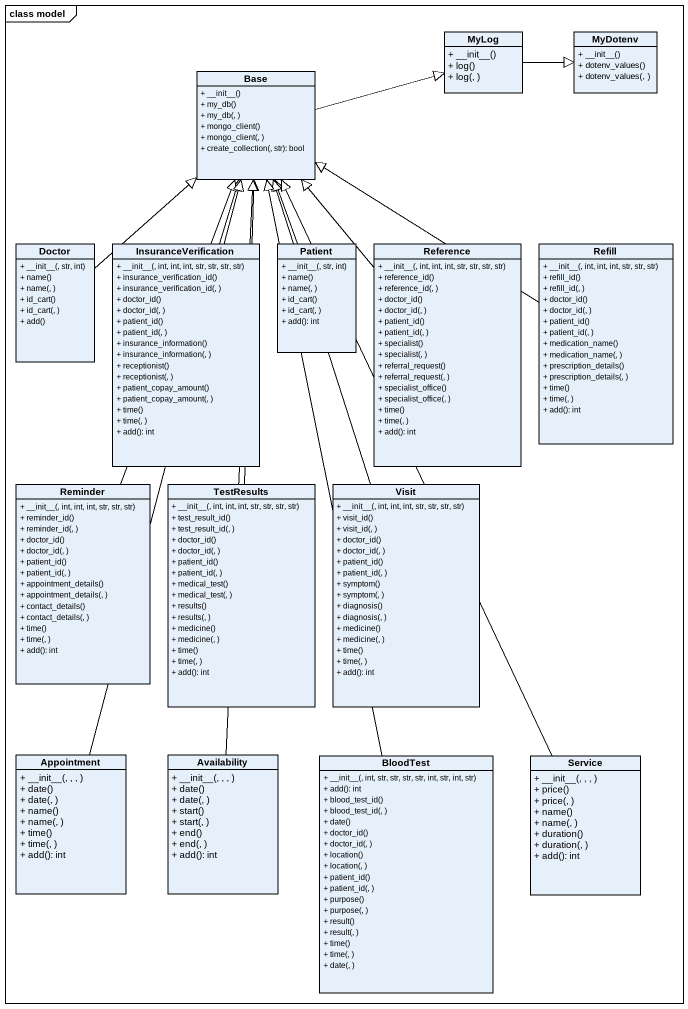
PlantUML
@startuml
mainframe class model
hide circle
hide empty members
skinparam classAttributeIconSize 0
class MyLog {
  + ~__init~__()
  + log()
  + log(, )
}
class MyDotenv {
  + ~__init~__()
  + dotenv_values()
  + dotenv_values(, )
}
class Base {
  + ~__init~__()
  + my_db()
  + my_db(, )
  + mongo_client()
  + mongo_client(, )
  + create_collection(, str): bool
}
class Doctor {
  + ~__init~__(, str, int)
  + name()
  + name(, )
  + id_cart()
  + id_cart(, )
  + add()
}
class InsuranceVerification {
  + ~__init~__(, int, int, int, str, str, str, str)
  + insurance_verification_id()
  + insurance_verification_id(, )
  + doctor_id()
  + doctor_id(, )
  + patient_id()
  + patient_id(, )
  + insurance_information()
  + insurance_information(, )
  + receptionist()
  + receptionist(, )
  + patient_copay_amount()
  + patient_copay_amount(, )
  + time()
  + time(, )
  + add(): int
}
class Patient {
  + ~__init~__(, str, int)
  + name()
  + name(, )
  + id_cart()
  + id_cart(, )
  + add(): int
}
class Reference {
  + ~__init~__(, int, int, int, str, str, str, str)
  + reference_id()
  + reference_id(, )
  + doctor_id()
  + doctor_id(, )
  + patient_id()
  + patient_id(, )
  + specialist()
  + specialist(, )
  + referral_request()
  + referral_request(, )
  + specialist_office()
  + specialist_office(, )
  + time()
  + time(, )
  + add(): int
}
class Refill {
  + ~__init~__(, int, int, int, str, str, str)
  + refill_id()
  + refill_id(, )
  + doctor_id()
  + doctor_id(, )
  + patient_id()
  + patient_id(, )
  + medication_name()
  + medication_name(, )
  + prescription_details()
  + prescription_details(, )
  + time()
  + time(, )
  + add(): int
}
class Reminder {
  + ~__init~__(, int, int, int, str, str, str)
  + reminder_id()
  + reminder_id(, )
  + doctor_id()
  + doctor_id(, )
  + patient_id()
  + patient_id(, )
  + appointment_details()
  + appointment_details(, )
  + contact_details()
  + contact_details(, )
  + time()
  + time(, )
  + add(): int
}
class TestResults {
  + ~__init~__(, int, int, int, str, str, str, str)
  + test_result_id()
  + test_result_id(, )
  + doctor_id()
  + doctor_id(, )
  + patient_id()
  + patient_id(, )
  + medical_test()
  + medical_test(, )
  + results()
  + results(, )
  + medicine()
  + medicine(, )
  + time()
  + time(, )
  + add(): int
}
class Visit {
  + ~__init~__(, int, int, int, str, str, str, str)
  + visit_id()
  + visit_id(, )
  + doctor_id()
  + doctor_id(, )
  + patient_id()
  + patient_id(, )
  + symptom()
  + symptom(, )
  + diagnosis()
  + diagnosis(, )
  + medicine()
  + medicine(, )
  + time()
  + time(, )
  + add(): int
}
class Appointment {
  + ~__init~__(, , , )
  + date()
  + date(, )
  + name()
  + name(, )
  + time()
  + time(, )
  + add(): int
}
class Availability {
  + ~__init~__(, , , )
  + date()
  + date(, )
  + start()
  + start(, )
  + end()
  + end(, )
  + add(): int
}
class BloodTest {
  + ~__init~__(, int, str, str, str, str, int, str, int, str)
  + add(): int
  + blood_test_id()
  + blood_test_id(, )
  + date()
  + doctor_id()
  + doctor_id(, )
  + location()
  + location(, )
  + patient_id()
  + patient_id(, )
  + purpose()
  + purpose(, )
  + result()
  + result(, )
  + time()
  + time(, )
  + date(, )
}
class Service {
  + ~__init~__(, , , )
  + price()
  + price(, )
  + name()
  + name(, )
  + duration()
  + duration(, )
  + add(): int
}
MyLog -right-|> MyDotenv
Base -right-|> MyLog
Doctor -up-|> Base
InsuranceVerification -up-|> Base
Patient -up-|> Base
Reference -up-|> Base
Refill -up-|> Base
Reminder -up-|> Base
TestResults -up-|> Base
Visit -up-|> Base
Appointment -up-|> Base
Availability -up-|> Base
BloodTest -up-|> Base
Service -up-|> Base
@enduml
